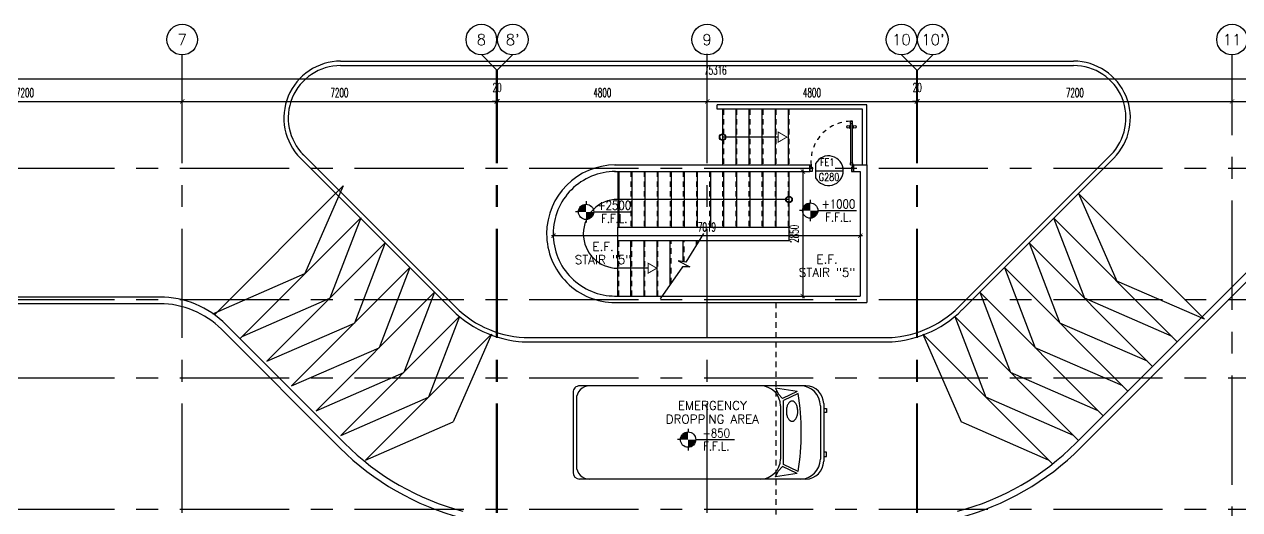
# Model space of a CAD drawing. Extents: x 417820 to 418166, y 43448 to 43632.
# Drawn here: x 417853.04 to 417880.87, y 43528.08 to 43539.19 of the extents above; entities that cross this region are included whole.
import ezdxf
from ezdxf.enums import TextEntityAlignment as Align

# ---------------------------------------------------------------- set-up
doc = ezdxf.new("R2010")
doc.units = 0
doc.header["$MEASUREMENT"] = 0
doc.header["$PDMODE"] = 3
doc.header["$PDSIZE"] = 0.1
for name, pattern in [('CENTERX2', [4, 2.5, -0.5, 0.5, -0.5]), ('HIDDEN', [0.375, 0.25, -0.125]), ('HIDDEN2', [0.1875, 0.125, -0.0625])]:
    doc.linetypes.add(name, pattern=pattern)
doc.layers.get('0').update_dxf_attribs({"linetype": 'CONTINUOUS'})
doc.layers.get('DEFPOINTS').update_dxf_attribs({"linetype": 'CONTINUOUS'})
for name, color, linetype in [('AX', 6, 'CONTINUOUS'), ('AX-CR', 2, 'CONTINUOUS'), ('AX-DIM', 4, 'CONTINUOUS'), ('AX-TXT', 4, 'CONTINUOUS'), ('AXES', 11, 'CENTERX2'), ('CURB', 11, 'CONTINUOUS'), ('DIM', 4, 'CONTINUOUS'), ('DOOR', 11, 'CONTINUOUS'), ('DOOR-CR', 2, 'CONTINUOUS'), ('DOOR-NO', 3, 'CONTINUOUS'), ('Handrail', 4, 'CONTINUOUS'), ('HIDDEN', 9, 'HIDDEN2'), ('LEV-PL', 4, 'CONTINUOUS'), ('PART', 9, 'CONTINUOUS'), ('RM-NAME', 11, 'CONTINUOUS'), ('SLOPE', 8, 'CONTINUOUS'), ('STR', 5, 'CONTINUOUS'), ('WALL', 2, 'CONTINUOUS')]:
    doc.layers.add(name, color=color, linetype=linetype)
doc.styles.add('ROMANS', font='ROMANS.shx', dxfattribs={"width": 0.6})
doc.styles.add('S', font='ROMANS.SHX')
doc.dimstyles.new('STANDARD in', dxfattribs={"dimtxt": 0.2, "dimasz": 0.1, "dimexe": 0.07, "dimexo": 0.05, "dimgap": 0.1, "dimtad": 1, "dimdec": 0, "dimlfac": 1000, "dimzin": 0, "dimdsep": 46, "dimtxsty": 'ROMANS', "dimblk": 'ARCHTICK', "dimcen": 0.05, "dimdle": 0.05, "dimclrd": 4, "dimclre": 4, "dimclrt": 2, "dimadec": 0, "dimazin": 0, "dimtfac": 1, "dimtdec": 0, "dimtmove": 2, "dimatfit": 3, "dimldrblk": 'ARCHTICK', "dimfxl": 0, "dimtolj": 1, "dimtzin": 0, "dimarcsym": 0})

# ---------------------------------------------------------------- blocks, each defined once
blk = doc.blocks.new('LEV1')
at = {"layer": 'LEV-PL'}
for p, q in [((-175, 0), (-245, 0)), ((0, 245), (0, 175)), ((175, 0), (1061, 0)), ((0, -175), (0, -245))]:
    blk.add_line(p, q, dxfattribs=at)
at = {"layer": 'LEV-PL', "const_width": 175}
for points in [[(-88, 0, -0.414214), (0, 88, -1)], [(88, 0, -0.414214), (0, -88, -1)]]:
    blk.add_lwpolyline(points, format="xyb", dxfattribs=at)
at = {"layer": 'LEV-PL'}
blk.add_circle((0, 0), 175, dxfattribs=at)
at = {"layer": 'LEV-PL', "color": 4, "style": 'S', "width": 0.85}
for tag, p in [('+0000', (646, 50)), ('F.F.L.', (646, -250))]:
    blk.add_attdef(tag, text='', height=200, dxfattribs=at).set_placement(p, align=Align.CENTER)
blk = doc.blocks.new('_ARCHTICK')
at = {"color": 0, "linetype": 'ByBlock', "const_width": 0.15}
blk.add_lwpolyline([(-0.5, -0.5), (0.5, 0.5)], dxfattribs=at)
blk = doc.blocks.new('*D112')
at = {"layer": 'AX-DIM', "color": 4, "linetype": 'ByBlock', "lineweight": -2}
for p, q in [((417868.627, 43537.423), (417873.527, 43537.423)), ((417868.677, 43537.073), (417868.677, 43537.493)), ((417873.477, 43537.073), (417873.477, 43537.493))]:
    blk.add_line(p, q, dxfattribs=at)
at = {"layer": 'DEFPOINTS', "color": 0, "linetype": 'ByBlock'}
for p in [(417873.477, 43537.423), (417868.677, 43537.023), (417873.477, 43537.023)]:
    blk.add_point(p, dxfattribs=at)
at = {"layer": 'AX-DIM', "color": 4, "linetype": 'ByBlock', "lineweight": -2, "xscale": 0.1, "yscale": 0.1, "zscale": 0.1, "rotation": 180}
blk.add_blockref('_ARCHTICK', (417868.677, 43537.423), dxfattribs=at)
at = {"layer": 'AX-DIM', "color": 4, "linetype": 'ByBlock', "lineweight": -2, "xscale": 0.1, "yscale": 0.1, "zscale": 0.1}
blk.add_blockref('_ARCHTICK', (417873.477, 43537.423), dxfattribs=at)
at = {"layer": 'AX-DIM', "color": 2, "linetype": 'ByBlock', "insert": (417871.077, 43537.623), "char_height": 0.2, "attachment_point": 5, "style": 'ROMANS'}
blk.add_mtext('\\A1;4800', dxfattribs=at)
blk = doc.blocks.new('*D179')
at = {"layer": 'AX-DIM', "color": 4, "lineweight": -2}
for p, q in [((417831.207, 43525.809), (417831.207, 43538.007)), ((417906.523, 43536.567), (417906.523, 43538.007)), ((417831.157, 43537.937), (417906.573, 43537.937))]:
    blk.add_line(p, q, dxfattribs=at)
at = {"layer": 'DEFPOINTS', "color": 0}
for p in [(417906.523, 43537.937), (417906.523, 43536.517), (417831.207, 43525.759)]:
    blk.add_point(p, dxfattribs=at)
at = {"layer": 'AX-DIM', "color": 4, "lineweight": -2, "xscale": 0.1, "yscale": 0.1, "zscale": 0.1, "rotation": 180}
blk.add_blockref('_ARCHTICK', (417831.207, 43537.937), dxfattribs=at)
at = {"layer": 'AX-DIM', "color": 4, "lineweight": -2, "xscale": 0.1, "yscale": 0.1, "zscale": 0.1}
blk.add_blockref('_ARCHTICK', (417906.523, 43537.937), dxfattribs=at)
at = {"layer": 'AX-DIM', "color": 2, "insert": (417868.865, 43538.137), "char_height": 0.2, "attachment_point": 5, "style": 'ROMANS'}
blk.add_mtext('\\A1;75316', dxfattribs=at)
blk = doc.blocks.new('*D131')
at = {"layer": 'AX-DIM', "color": 4, "linetype": 'ByBlock', "lineweight": -2}
for p, q in [((417849.407, 43537.423), (417856.707, 43537.423)), ((417849.457, 43537.073), (417849.457, 43537.493)), ((417856.657, 43537.073), (417856.657, 43537.493))]:
    blk.add_line(p, q, dxfattribs=at)
at = {"layer": 'DEFPOINTS', "color": 0, "linetype": 'ByBlock'}
for p in [(417856.657, 43537.423), (417849.457, 43537.023), (417856.657, 43537.023)]:
    blk.add_point(p, dxfattribs=at)
at = {"layer": 'AX-DIM', "color": 4, "linetype": 'ByBlock', "lineweight": -2, "xscale": 0.1, "yscale": 0.1, "zscale": 0.1, "rotation": 180}
blk.add_blockref('_ARCHTICK', (417849.457, 43537.423), dxfattribs=at)
at = {"layer": 'AX-DIM', "color": 4, "linetype": 'ByBlock', "lineweight": -2, "xscale": 0.1, "yscale": 0.1, "zscale": 0.1}
blk.add_blockref('_ARCHTICK', (417856.657, 43537.423), dxfattribs=at)
at = {"layer": 'AX-DIM', "color": 2, "linetype": 'ByBlock', "insert": (417853.057, 43537.623), "char_height": 0.2, "attachment_point": 5, "style": 'ROMANS'}
blk.add_mtext('\\A1;7200', dxfattribs=at)
blk = doc.blocks.new('AXU')
at = {"layer": 'AX-CR'}
blk.add_circle((0, 350), 350, dxfattribs=at)
at = {"layer": 'AX-TXT', "style": 'ROMANS'}
blk.add_attdef('AX', text='', height=250, dxfattribs=at).set_placement((0, 350), align=Align.MIDDLE)
blk = doc.blocks.new('*D133')
at = {"layer": 'AX-DIM', "color": 4, "linetype": 'ByBlock', "lineweight": -2}
for p, q in [((417863.857, 43537.423), (417863.757, 43537.423)), ((417863.857, 43537.073), (417863.857, 43537.493)), ((417863.857, 43537.423), (417863.877, 43537.423)), ((417863.877, 43537.073), (417863.877, 43537.493)), ((417863.877, 43537.423), (417863.977, 43537.423))]:
    blk.add_line(p, q, dxfattribs=at)
at = {"layer": 'DEFPOINTS', "color": 0, "linetype": 'ByBlock'}
for p in [(417863.877, 43537.423), (417863.857, 43537.023), (417863.877, 43537.023)]:
    blk.add_point(p, dxfattribs=at)
at = {"layer": 'AX-DIM', "color": 4, "linetype": 'ByBlock', "lineweight": -2, "xscale": 0.1, "yscale": 0.1, "zscale": 0.1}
blk.add_blockref('_ARCHTICK', (417863.857, 43537.423), dxfattribs=at)
at = {"layer": 'AX-DIM', "color": 4, "linetype": 'ByBlock', "lineweight": -2, "xscale": 0.1, "yscale": 0.1, "zscale": 0.1, "rotation": 180}
blk.add_blockref('_ARCHTICK', (417863.877, 43537.423), dxfattribs=at)
at = {"layer": 'AX-DIM', "color": 2, "linetype": 'ByBlock', "insert": (417863.867, 43537.743), "char_height": 0.2, "attachment_point": 5, "style": 'ROMANS'}
blk.add_mtext('\\A1;20', dxfattribs=at)
blk = doc.blocks.new('*D134')
at = {"layer": 'AX-DIM', "color": 4, "linetype": 'ByBlock', "lineweight": -2}
for p, q in [((417856.607, 43537.423), (417863.907, 43537.423)), ((417856.657, 43537.073), (417856.657, 43537.493)), ((417863.857, 43537.073), (417863.857, 43537.493))]:
    blk.add_line(p, q, dxfattribs=at)
at = {"layer": 'DEFPOINTS', "color": 0, "linetype": 'ByBlock'}
for p in [(417863.857, 43537.423), (417856.657, 43537.023), (417863.857, 43537.023)]:
    blk.add_point(p, dxfattribs=at)
at = {"layer": 'AX-DIM', "color": 4, "linetype": 'ByBlock', "lineweight": -2, "xscale": 0.1, "yscale": 0.1, "zscale": 0.1, "rotation": 180}
blk.add_blockref('_ARCHTICK', (417856.657, 43537.423), dxfattribs=at)
at = {"layer": 'AX-DIM', "color": 4, "linetype": 'ByBlock', "lineweight": -2, "xscale": 0.1, "yscale": 0.1, "zscale": 0.1}
blk.add_blockref('_ARCHTICK', (417863.857, 43537.423), dxfattribs=at)
at = {"layer": 'AX-DIM', "color": 2, "linetype": 'ByBlock', "insert": (417860.257, 43537.623), "char_height": 0.2, "attachment_point": 5, "style": 'ROMANS'}
blk.add_mtext('\\A1;7200', dxfattribs=at)
blk = doc.blocks.new('*D135')
at = {"layer": 'AX-DIM', "color": 4, "linetype": 'ByBlock', "lineweight": -2}
for p, q in [((417863.827, 43537.423), (417868.727, 43537.423)), ((417863.877, 43537.073), (417863.877, 43537.493)), ((417868.677, 43537.073), (417868.677, 43537.493))]:
    blk.add_line(p, q, dxfattribs=at)
at = {"layer": 'DEFPOINTS', "color": 0, "linetype": 'ByBlock'}
for p in [(417868.677, 43537.423), (417863.877, 43537.023), (417868.677, 43537.023)]:
    blk.add_point(p, dxfattribs=at)
at = {"layer": 'AX-DIM', "color": 4, "linetype": 'ByBlock', "lineweight": -2, "xscale": 0.1, "yscale": 0.1, "zscale": 0.1, "rotation": 180}
blk.add_blockref('_ARCHTICK', (417863.877, 43537.423), dxfattribs=at)
at = {"layer": 'AX-DIM', "color": 4, "linetype": 'ByBlock', "lineweight": -2, "xscale": 0.1, "yscale": 0.1, "zscale": 0.1}
blk.add_blockref('_ARCHTICK', (417868.677, 43537.423), dxfattribs=at)
at = {"layer": 'AX-DIM', "color": 2, "linetype": 'ByBlock', "insert": (417866.277, 43537.623), "char_height": 0.2, "attachment_point": 5, "style": 'ROMANS'}
blk.add_mtext('\\A1;4800', dxfattribs=at)
blk = doc.blocks.new('DD1')
at = {"layer": 'DOOR-CR'}
blk.add_line((-316, 0), (316, 0), dxfattribs=at)
blk.add_lwpolyline([(-316, -166, 3.820224), (-316, 166)], format="xyb", close=True, dxfattribs=at)
at = {"layer": 'DOOR-NO', "color": 255, "style": 'ROMANS'}
for tag, width, p in [('G', 0.8, (-22, 156)), ('0000', 0.7, (-22, -136))]:
    blk.add_attdef(tag, text='', height=196, dxfattribs=dict(at, width=width)).set_placement(p, align=Align.MIDDLE)
blk = doc.blocks.new('*D136')
at = {"layer": 'AX-DIM', "color": 4, "linetype": 'ByBlock', "lineweight": -2}
for p, q in [((417880.647, 43537.423), (417887.947, 43537.423)), ((417880.697, 43537.073), (417880.697, 43537.493)), ((417887.897, 43537.073), (417887.897, 43537.493))]:
    blk.add_line(p, q, dxfattribs=at)
at = {"layer": 'DEFPOINTS', "color": 0, "linetype": 'ByBlock'}
for p in [(417887.897, 43537.423), (417880.697, 43537.023), (417887.897, 43537.023)]:
    blk.add_point(p, dxfattribs=at)
at = {"layer": 'AX-DIM', "color": 4, "linetype": 'ByBlock', "lineweight": -2, "xscale": 0.1, "yscale": 0.1, "zscale": 0.1, "rotation": 180}
blk.add_blockref('_ARCHTICK', (417880.697, 43537.423), dxfattribs=at)
at = {"layer": 'AX-DIM', "color": 4, "linetype": 'ByBlock', "lineweight": -2, "xscale": 0.1, "yscale": 0.1, "zscale": 0.1}
blk.add_blockref('_ARCHTICK', (417887.897, 43537.423), dxfattribs=at)
at = {"layer": 'AX-DIM', "color": 2, "linetype": 'ByBlock', "insert": (417884.297, 43537.623), "char_height": 0.2, "attachment_point": 5, "style": 'ROMANS'}
blk.add_mtext('\\A1;7200', dxfattribs=at)
blk = doc.blocks.new('*D137')
at = {"layer": 'AX-DIM', "color": 4, "linetype": 'ByBlock', "lineweight": -2}
for p, q in [((417873.447, 43537.423), (417880.747, 43537.423)), ((417873.497, 43537.073), (417873.497, 43537.493)), ((417880.697, 43537.073), (417880.697, 43537.493))]:
    blk.add_line(p, q, dxfattribs=at)
at = {"layer": 'DEFPOINTS', "color": 0, "linetype": 'ByBlock'}
for p in [(417880.697, 43537.423), (417873.497, 43537.023), (417880.697, 43537.023)]:
    blk.add_point(p, dxfattribs=at)
at = {"layer": 'AX-DIM', "color": 4, "linetype": 'ByBlock', "lineweight": -2, "xscale": 0.1, "yscale": 0.1, "zscale": 0.1, "rotation": 180}
blk.add_blockref('_ARCHTICK', (417873.497, 43537.423), dxfattribs=at)
at = {"layer": 'AX-DIM', "color": 4, "linetype": 'ByBlock', "lineweight": -2, "xscale": 0.1, "yscale": 0.1, "zscale": 0.1}
blk.add_blockref('_ARCHTICK', (417880.697, 43537.423), dxfattribs=at)
at = {"layer": 'AX-DIM', "color": 2, "linetype": 'ByBlock', "insert": (417877.097, 43537.623), "char_height": 0.2, "attachment_point": 5, "style": 'ROMANS'}
blk.add_mtext('\\A1;7200', dxfattribs=at)
blk = doc.blocks.new('*D138')
at = {"layer": 'AX-DIM', "color": 4, "lineweight": -2}
for p, q in [((417873.477, 43537.423), (417873.377, 43537.423)), ((417873.477, 43537.073), (417873.477, 43537.493)), ((417873.477, 43537.423), (417873.497, 43537.423)), ((417873.497, 43537.073), (417873.497, 43537.493)), ((417873.497, 43537.423), (417873.597, 43537.423))]:
    blk.add_line(p, q, dxfattribs=at)
at = {"layer": 'DEFPOINTS', "color": 0}
for p in [(417873.497, 43537.423), (417873.477, 43537.023), (417873.497, 43537.023)]:
    blk.add_point(p, dxfattribs=at)
at = {"layer": 'AX-DIM', "color": 4, "lineweight": -2, "xscale": 0.1, "yscale": 0.1, "zscale": 0.1}
blk.add_blockref('_ARCHTICK', (417873.477, 43537.423), dxfattribs=at)
at = {"layer": 'AX-DIM', "color": 4, "lineweight": -2, "xscale": 0.1, "yscale": 0.1, "zscale": 0.1, "rotation": 180}
blk.add_blockref('_ARCHTICK', (417873.497, 43537.423), dxfattribs=at)
at = {"layer": 'AX-DIM', "color": 2, "insert": (417873.487, 43537.743), "char_height": 0.2, "attachment_point": 5, "style": 'ROMANS'}
blk.add_mtext('\\A1;20', dxfattribs=at)
blk = doc.blocks.new('STL-DR')
at = {"layer": 'DOOR', "color": 0, "linetype": 'ByBlock'}
for p, q in [((50, 0), (0, 0)), ((0, -150), (0, 0)), ((50, -100), (50, 0)), ((0, -150), (25, -150)), ((25, -100), (50, -100)), ((25, -150), (25, -100)), ((75, -150), (25, -150)), ((25, -200), (25, -150)), ((75, -200), (25, -200)), ((75, -150), (75, -200)), ((950, -100), (950, 0)), ((950, 0), (1000, 0)), ((975, -100), (950, -100)), ((975, -150), (975, -100)), ((1000, -150), (975, -150)), ((1000, 0), (1000, -150)), ((18, -990), (9, -990)), ((9, -1055), (9, -990)), ((18, -1055), (9, -1055)), ((18, -978), (18, -1068)), ((25, -978), (18, -978)), ((18, -1055), (18, -990)), ((25, -1068), (18, -1068)), ((25, -1100), (75, -1100)), ((25, -1100), (25, -1150)), ((75, -978), (82, -978)), ((75, -1068), (82, -1068)), ((75, -1100), (75, -1150)), ((82, -978), (82, -1068)), ((82, -990), (91, -990)), ((82, -1055), (82, -990)), ((82, -1055), (91, -1055)), ((91, -1055), (91, -990)), ((25, -1150), (75, -1150)), ((75, -1150), (25, -1150))]:
    blk.add_line(p, q, dxfattribs=at)
at = {"layer": 'DOOR', "linetype": 'ByBlock'}
for p, q in [((25, -200), (25, -1100)), ((75, -1100), (75, -200))]:
    blk.add_line(p, q, dxfattribs=at)
at = {"layer": 'DOOR', "color": 0, "linetype": 'ByBlock'}
for centre in [(-24, -1023), (124, -1023)]:
    blk.add_circle(centre, 32.4, dxfattribs=at)
at = {"layer": 'DOOR', "linetype": 'HIDDEN', "ltscale": 0.5}
blk.add_arc((50, -223), 928, 271.544, 4.4816, dxfattribs=at)
at = {"layer": 'WALL'}
for p, q in [((0, 0), (0, -150)), ((0, 0), (0, -150)), ((1000, 0), (1000, -150))]:
    blk.add_line(p, q, dxfattribs=at)
blk = doc.blocks.new('*D142')
at = {"layer": 'DEFPOINTS', "color": 0, "linetype": 'ByBlock'}
for p in [(417872.182, 43535.447), (417865.163, 43534.349), (417865.163, 43534.299)]:
    blk.add_point(p, dxfattribs=at)
at = {"layer": 'DIM', "color": 4, "linetype": 'ByBlock', "lineweight": -2}
for p, q in [((417872.182, 43535.397), (417872.182, 43534.279)), ((417872.232, 43534.349), (417865.113, 43534.349)), ((417865.163, 43534.349), (417865.163, 43534.419))]:
    blk.add_line(p, q, dxfattribs=at)
at = {"layer": 'DIM', "color": 4, "linetype": 'ByBlock', "lineweight": -2, "xscale": 0.1, "yscale": 0.1, "zscale": 0.1, "rotation": 180}
blk.add_blockref('_ARCHTICK', (417865.163, 43534.349), dxfattribs=at)
at = {"layer": 'DIM', "color": 4, "linetype": 'ByBlock', "lineweight": -2, "xscale": 0.1, "yscale": 0.1, "zscale": 0.1}
blk.add_blockref('_ARCHTICK', (417872.182, 43534.349), dxfattribs=at)
at = {"layer": 'DIM', "color": 2, "linetype": 'ByBlock', "insert": (417868.672, 43534.549), "char_height": 0.2, "attachment_point": 5, "style": 'ROMANS'}
blk.add_mtext('\\A1;7019', dxfattribs=at)
blk = doc.blocks.new('*D143')
at = {"layer": 'DEFPOINTS', "color": 0, "linetype": 'ByBlock'}
for p in [(417870.531, 43535.819), (417870.408, 43532.969), (417870.869, 43532.969)]:
    blk.add_point(p, dxfattribs=at)
at = {"layer": 'DIM', "color": 4, "linetype": 'ByBlock', "lineweight": -2}
for p, q in [((417870.581, 43535.819), (417870.939, 43535.819)), ((417870.869, 43535.869), (417870.869, 43532.919)), ((417870.458, 43532.969), (417870.939, 43532.969))]:
    blk.add_line(p, q, dxfattribs=at)
at = {"layer": 'DIM', "color": 4, "linetype": 'ByBlock', "lineweight": -2, "xscale": 0.1, "yscale": 0.1, "zscale": 0.1}
for p, rotation in [((417870.869, 43535.819), 90), ((417870.869, 43532.969), 270)]:
    blk.add_blockref('_ARCHTICK', p, dxfattribs=dict(at, rotation=rotation))
at = {"layer": 'DIM', "color": 2, "linetype": 'ByBlock', "insert": (417870.669, 43534.394), "char_height": 0.2, "attachment_point": 5, "rotation": 90, "style": 'ROMANS'}
blk.add_mtext('\\A1;2850', dxfattribs=at)
blk = doc.blocks.new('Vtvanp')
for p, q in [((0.406, 1.067), (5.588, 1.067)), ((0.588, 0.893), (0.923, 0.734)), ((0.61, 0.939), (1.107, 1.017)), ((0.61, 0.939), (0.945, 0.779)), ((1.045, 0.886), (0.945, 0.779)), ((1.107, 1.017), (1.045, 0.886)), ((5.74, -0.914), (5.74, 0.914)), ((0, -0.66), (0, 0.66)), ((0.076, -0.61), (0.076, 0.61)), ((0.923, 0.734), (0.923, -0.734)), ((0.991, -0.61), (0.991, 0.61)), ((5.664, -0.762), (5.664, 0.762)), ((0, 0.549), (-0.061, 0.549)), ((-0.061, 0.549), (-0.061, 0.453)), ((-0.061, 0.453), (0, 0.453)), ((-0.061, -0.453), (0, -0.453)), ((-0.061, -0.549), (-0.061, -0.453)), ((0, -0.549), (-0.061, -0.549)), ((0.588, -0.893), (0.923, -0.734)), ((0.61, -0.939), (0.945, -0.779)), ((1.045, -0.886), (0.945, -0.779)), ((0.406, -1.067), (5.588, -1.067)), ((0.61, -0.939), (1.107, -1.017)), ((1.107, -1.017), (1.045, -0.886))]:
    blk.add_line(p, q)
blk.add_lwpolyline([(0.724, -0.257, 0.15854), (0.679, -0.272, 0.106465), (0.632, -0.324, 0.07162), (0.601, -0.402, 0.071565), (0.594, -0.486, 0.057969), (0.604, -0.578, 0.07162), (0.632, -0.648, 0.106465), (0.679, -0.701, 0.15854), (0.724, -0.716, 0.15854), (0.77, -0.701, 0.106465), (0.817, -0.648, 0.07162), (0.844, -0.578, 0.057969), (0.855, -0.486, 0.057969), (0.844, -0.394, 0.07162), (0.817, -0.324, 0.106465), (0.77, -0.272, 0.15854)], format="xyb", close=True)
for centre, radius, start, end in [((0.406, 0.66), 0.406, 90, 180), ((0.533, 0.61), 0.457, 90, 180), ((5.779, 0), 5.267, 170.2424, 189.7576), ((1.448, 0.61), 0.457, 90, 180), ((5.359, 0.762), 0.305, 0, 90), ((5.588, 0.914), 0.152, 0, 90), ((0.406, -0.66), 0.406, 180, 270), ((0.533, -0.61), 0.457, 180, 270), ((1.448, -0.61), 0.457, 180, 270), ((5.359, -0.762), 0.305, 270, 0), ((5.588, -0.914), 0.152, 270, 0)]:
    blk.add_arc(centre, radius, start, end)

msp = doc.modelspace()

# ---------------------------------------------------------------- linework, layer by layer
for p, q in [((417868.5974, 43534.3983), (417868.1882, 43533.743)), ((417868.4314, 43534.1325), (417868.4314, 43534.2443)), ((417868.4314, 43534.1325), (417868.4314, 43534.2443)), ((417868.4514, 43534.1646), (417868.4514, 43534.2443)), ((417868.4514, 43534.1646), (417868.4514, 43534.2443)), ((417868.1882, 43533.743), (417868.0128, 43533.7781)), ((417868.0128, 43533.7781), (417868.2817, 43533.6377)), ((417868.1114, 43533.6377), (417867.6037, 43532.9064)), ((417868.2817, 43533.6377), (417868.1114, 43533.6377))]:
    msp.add_line(p, q)
at = {"layer": 'AXES'}
for p, q in [((417868.6766, 43460.01), (417868.6766, 43538.8227)), ((417863.8566, 43538.1468), (417863.5066, 43538.4968)), ((417863.8766, 43538.1468), (417864.2266, 43538.4968)), ((417856.6566, 43460.01), (417856.6566, 43538.4875)), ((417873.4766, 43538.1375), (417873.1266, 43538.4875)), ((417873.4966, 43538.1375), (417873.8466, 43538.4875)), ((417880.6966, 43448.6529), (417880.6966, 43538.4875)), ((417863.8566, 43460.01), (417863.8566, 43538.1468)), ((417863.8766, 43460.01), (417863.8766, 43538.1468)), ((417873.4766, 43460.01), (417873.4766, 43538.1375)), ((417873.4966, 43460.01), (417873.4966, 43538.1375)), ((417820.6052, 43535.8943), (417889.6966, 43535.8943)), ((417820.6052, 43532.8943), (417911.2163, 43532.8943)), ((417820.6052, 43531.0943), (417889.6966, 43531.0943)), ((417820.6052, 43528.0943), (417889.6966, 43528.0943))]:
    msp.add_line(p, q, dxfattribs=at)
at = {"layer": 'CURB'}
for p, q in [((417860.2851, 43538.3443), (417877.0682, 43538.3443)), ((417860.2851, 43538.2443), (417877.0682, 43538.2443)), ((417877.1199, 43529.6017), (417883.8267, 43536.3085)), ((417862.8403, 43532.6516), (417859.3359, 43536.156)), ((417862.9111, 43532.7223), (417859.4078, 43536.2255)), ((417874.4422, 43532.7223), (417877.9454, 43536.2255)), ((417874.5129, 43532.6516), (417878.0173, 43536.156)), ((417877.2259, 43529.4956), (417883.9328, 43536.2025)), ((417856.1416, 43532.9443), (417852.8725, 43532.9443)), ((417856.1416, 43532.7943), (417852.8725, 43532.7943)), ((417860.2687, 43529.4956), (417857.5558, 43532.2085)), ((417860.3748, 43529.6017), (417857.6619, 43532.3146)), ((417864.4384, 43531.9193), (417872.9149, 43531.9193)), ((417864.6081, 43532.0193), (417872.9149, 43532.0193)), ((417865.0016, 43531.9193), (417872.3516, 43531.9193))]:
    msp.add_line(p, q, dxfattribs=at)
for centre, radius, start, end in [((417860.2851, 43537.0443), 1.3, 90, 225), ((417860.2851, 43537.0443), 1.2, 90, 225), ((417877.0682, 43537.0443), 1.3, 315, 90), ((417877.0682, 43537.0443), 1.2, 315, 90), ((417856.1416, 43530.7943), 2.15, 45, 90), ((417856.1416, 43530.7943), 2, 45, 90), ((417864.6081, 43534.4193), 2.5, 225, 270), ((417864.6081, 43534.4193), 2.4, 225, 270), ((417872.7451, 43534.4193), 2.4, 270, 315), ((417872.7451, 43534.4193), 2.5, 270, 315), ((417864.6174, 43533.8443), 6, 225, 255.16489), ((417872.8772, 43533.8443), 6, 284.83511, 315), ((417864.6174, 43533.8443), 6.15, 225, 255.3479), ((417872.8772, 43533.8443), 6.15, 284.6521, 315)]:
    msp.add_arc(centre, radius, start, end, dxfattribs=at)
at = {"layer": 'Handrail'}
for p, q in [((417872.3316, 43537.3443), (417868.9073, 43537.3443)), ((417868.9073, 43537.2443), (417868.9073, 43537.3443)), ((417872.2316, 43537.2443), (417868.9073, 43537.2443)), ((417872.2316, 43535.9693), (417872.2316, 43537.2443)), ((417872.3316, 43535.9693), (417872.3316, 43537.3443))]:
    msp.add_line(p, q, dxfattribs=at)
at = {"layer": 'HIDDEN'}
msp.add_line((417870.2516, 43532.8193), (417870.2516, 43525.7443), dxfattribs=at)
at = {"layer": 'SLOPE', "color": 4}
for p, q in [((417860.3434, 43535.4903), (417857.3946, 43532.5415)), ((417860.3434, 43535.4903), (417859.4683, 43533.4838)), ((417877.1807, 43535.3194), (417880.0622, 43532.4379)), ((417877.1807, 43535.3194), (417878.0558, 43533.313)), ((417860.7441, 43534.7596), (417857.9805, 43531.996)), ((417860.7441, 43534.7596), (417860.034, 43532.9182)), ((417876.6092, 43534.7596), (417879.4435, 43531.9253)), ((417876.6092, 43534.7596), (417877.3192, 43532.9182)), ((417861.3039, 43534.188), (417858.5933, 43531.4774)), ((417861.3039, 43534.188), (417860.5997, 43532.3525)), ((417876.0493, 43534.188), (417878.8778, 43531.3596)), ((417876.0493, 43534.188), (417876.7535, 43532.3525)), ((417861.8696, 43533.6223), (417859.159, 43530.9117)), ((417861.8696, 43533.6223), (417861.1654, 43531.7868)), ((417875.4837, 43533.6223), (417876.1878, 43531.7868)), ((417875.4837, 43533.6223), (417878.3121, 43530.7939)), ((417857.3613, 43532.5649), (417859.4683, 43533.4838)), ((417880.0622, 43532.4379), (417878.0558, 43533.313)), ((417862.4353, 43533.0566), (417859.7247, 43530.3461)), ((417862.4353, 43533.0566), (417861.7311, 43531.2211)), ((417874.918, 43533.0566), (417875.6222, 43531.2211)), ((417874.918, 43533.0566), (417877.7464, 43530.2282)), ((417858.0276, 43532.0431), (417860.034, 43532.9182)), ((417879.3256, 43532.0431), (417877.3192, 43532.9182)), ((417863.0083, 43532.4983), (417860.2904, 43529.7804)), ((417863.0083, 43532.4983), (417862.2968, 43530.6554)), ((417874.345, 43532.4983), (417875.0565, 43530.6554)), ((417874.345, 43532.4983), (417877.1807, 43529.6625)), ((417858.5933, 43531.4774), (417860.5997, 43532.3525)), ((417863.7375, 43532.0961), (417860.856, 43529.2147)), ((417863.7375, 43532.0961), (417862.8625, 43530.0897)), ((417873.6157, 43532.0961), (417876.5849, 43529.127)), ((417873.6157, 43532.0961), (417874.4908, 43530.0897)), ((417878.7599, 43531.4774), (417876.7535, 43532.3525)), ((417859.159, 43530.9117), (417861.1654, 43531.7868)), ((417878.1943, 43530.9117), (417876.1878, 43531.7868)), ((417859.7247, 43530.3461), (417861.7311, 43531.2211)), ((417877.6286, 43530.3461), (417875.6222, 43531.2211)), ((417860.2904, 43529.7804), (417862.2968, 43530.6554)), ((417877.0629, 43529.7804), (417875.0565, 43530.6554)), ((417860.856, 43529.2147), (417862.8625, 43530.0897)), ((417876.4972, 43529.2147), (417874.4908, 43530.0897))]:
    msp.add_line(p, q, dxfattribs=at)
at = {"layer": 'STR'}
for p, q in [((417869.0314, 43537.2443), (417869.0314, 43535.9693)), ((417869.3314, 43537.2443), (417869.3314, 43535.9693)), ((417869.6314, 43537.2443), (417869.6314, 43535.9693)), ((417869.9314, 43537.2443), (417869.9314, 43535.9693)), ((417870.2314, 43537.2443), (417870.2314, 43535.9693)), ((417870.5314, 43537.2443), (417870.5314, 43535.9693)), ((417870.3046, 43536.6068), (417869.0314, 43536.6068)), ((417866.6314, 43535.8193), (417866.6314, 43534.5443)), ((417866.6514, 43535.8193), (417866.6514, 43534.5443)), ((417866.9514, 43535.8193), (417866.9514, 43534.5443)), ((417867.2514, 43535.8193), (417867.2514, 43534.5443)), ((417867.5514, 43535.8193), (417867.5514, 43534.5443)), ((417867.8514, 43535.8193), (417867.8514, 43534.5443)), ((417868.1514, 43535.8193), (417868.1514, 43534.5443)), ((417868.4514, 43535.8193), (417868.4514, 43534.5443)), ((417868.7514, 43535.8193), (417868.7514, 43534.5443)), ((417869.0514, 43535.8193), (417869.0514, 43534.5443)), ((417869.3514, 43535.8193), (417869.3514, 43534.5443)), ((417869.6514, 43535.8193), (417869.6514, 43534.5443)), ((417869.9514, 43535.8193), (417869.9514, 43534.5443)), ((417870.2514, 43535.8193), (417870.2514, 43534.5443)), ((417870.5514, 43535.8193), (417870.5514, 43534.5443)), ((417870.5514, 43535.1818), (417866.629, 43535.1818)), ((417866.6314, 43532.9693), (417866.6314, 43534.2443)), ((417866.9314, 43532.9693), (417866.9314, 43534.2443)), ((417867.2314, 43532.9693), (417867.2314, 43534.2443)), ((417867.5314, 43532.9693), (417867.5314, 43534.2443)), ((417867.8314, 43533.2344), (417867.8314, 43534.2443)), ((417868.1314, 43533.7544), (417868.1314, 43534.2443)), ((417867.3246, 43533.6068), (417866.629, 43533.6068))]:
    msp.add_line(p, q, dxfattribs=at)
at = {"layer": 'STR', "linetype": 'HIDDEN2'}
for p, q in [((417869.0514, 43537.2443), (417869.0514, 43535.9693)), ((417869.3514, 43537.2443), (417869.3514, 43535.9693)), ((417869.6514, 43537.2443), (417869.6514, 43535.9693)), ((417869.9514, 43537.2443), (417869.9514, 43535.9693)), ((417870.2514, 43537.2443), (417870.2514, 43535.9693)), ((417870.5514, 43537.2443), (417870.5514, 43535.9693)), ((417866.6314, 43535.8193), (417866.6314, 43534.5443)), ((417866.6514, 43535.8193), (417866.6514, 43534.5443)), ((417866.9314, 43535.8193), (417866.9314, 43534.5443)), ((417867.2314, 43535.8193), (417867.2314, 43534.5443)), ((417867.5314, 43535.8193), (417867.5314, 43534.5443)), ((417867.8314, 43535.8193), (417867.8314, 43534.5443)), ((417868.1314, 43535.8193), (417868.1314, 43534.5443)), ((417868.4314, 43535.8193), (417868.4314, 43534.5443)), ((417868.7314, 43535.8193), (417868.7314, 43534.5443)), ((417869.0314, 43535.8193), (417869.0314, 43534.5443)), ((417869.3314, 43535.8193), (417869.3314, 43534.5443)), ((417869.6314, 43535.8193), (417869.6314, 43534.5443)), ((417869.9314, 43535.8193), (417869.9314, 43534.5443)), ((417870.2314, 43535.8193), (417870.2314, 43534.5443)), ((417870.5314, 43535.8193), (417870.5314, 43534.5443)), ((417866.6514, 43532.9693), (417866.6514, 43534.2443)), ((417866.9514, 43532.9693), (417866.9514, 43534.2443)), ((417867.2514, 43532.9693), (417867.2514, 43534.2443)), ((417867.5514, 43532.9693), (417867.5514, 43534.2443)), ((417867.8514, 43533.2632), (417867.8514, 43534.2443)), ((417868.1514, 43533.7504), (417868.1514, 43534.2443))]:
    msp.add_line(p, q, dxfattribs=at)
at = {"layer": 'STR', "const_width": 0.0215}
for points in [[(417870.3046, 43536.7223), (417870.3046, 43536.4914), (417870.5046, 43536.6068)], [(417867.3246, 43533.7223), (417867.3246, 43533.4914), (417867.5246, 43533.6068)]]:
    msp.add_lwpolyline(points, close=True, dxfattribs=at)
at = {"layer": 'STR'}
for centre, radius in [((417869.0314, 43536.6068), 0.075), ((417869.0314, 43536.6068), 0.065), ((417870.5514, 43535.1818), 0.075), ((417870.5514, 43535.1818), 0.065)]:
    msp.add_circle(centre, radius, dxfattribs=at)
msp.add_arc((417866.629, 43534.3943), 0.7875, 90, 270, dxfattribs=at)
at = {"layer": 'WALL'}
for p, q in [((417866.5561, 43535.9693), (417871.0316, 43535.9693)), ((417866.5561, 43535.8193), (417871.0316, 43535.8193)), ((417871.0316, 43535.9693), (417871.0316, 43535.8193)), ((417872.0316, 43535.9693), (417872.0316, 43535.8193)), ((417872.0316, 43535.9693), (417872.3316, 43535.9693)), ((417872.0316, 43535.8193), (417872.1816, 43535.8193)), ((417872.1816, 43535.8193), (417872.1816, 43532.9693)), ((417872.3316, 43535.9693), (417872.3316, 43532.8193)), ((417866.6314, 43534.5443), (417870.5514, 43534.5443)), ((417866.6314, 43534.2443), (417866.6314, 43534.5443)), ((417870.5514, 43534.5443), (417870.5514, 43534.2443)), ((417866.6314, 43534.2443), (417870.5514, 43534.2443)), ((417866.5561, 43532.9693), (417872.1816, 43532.9693)), ((417866.5561, 43532.8193), (417872.3316, 43532.8193))]:
    msp.add_line(p, q, dxfattribs=at)
for radius, start, end in [(1.575, 90, 180), (1.425, 89.99998, 180), (1.575, 180, 270.00003), (1.425, 180, 270.00003)]:
    msp.add_arc((417866.5761, 43534.3943), radius, start, end, dxfattribs=at)

# ---------------------------------------------------------------- block references
at = {"layer": 'AX', "xscale": 0.001000000047497451, "yscale": 0.0009999999892897904, "zscale": 0.001}
for p, values in [((417856.6566, 43538.4875), {'AX': '7'}), ((417863.5066, 43538.4875), {'AX': '8'}), ((417864.2266, 43538.4875), {'AX': "8'"}), ((417868.6766, 43538.4875), {'AX': '9'}), ((417873.1266, 43538.4875), {'AX': '10'}), ((417873.8466, 43538.4875), {'AX': "10'"}), ((417880.6966, 43538.4875), {'AX': '11'})]:
    msp.add_blockref('AXU', p, dxfattribs=at).add_auto_attribs(values)
at = {"layer": 'CURB', "rotation": 180}
msp.add_blockref('Vtvanp', (417871.3458, 43529.8484), dxfattribs=at)
at = {"layer": 'DOOR', "color": 1, "xscale": 0.001000000047497451, "yscale": 0.0009999999892897904, "zscale": 0.001, "rotation": 180}
msp.add_blockref('STL-DR', (417872.0316, 43535.8193), dxfattribs=at)
at = {"layer": 'DOOR-NO'}
ref = msp.add_blockref('DD1', (417871.4768, 43535.8381), dxfattribs=dict(at, xscale=0.001000000047497451, yscale=0.0009999999892897904, zscale=0.001))
ref.add_attrib('G', 'FE1', dxfattribs={"height": 0.17, "style": 'ROMANS', "width": 0.8}).set_placement((417871.4273, 43536.0308), align=Align.MIDDLE)
ref.add_attrib('000', 'G280', dxfattribs={"height": 0.17, "style": 'ROMANS', "width": 0.8}).set_placement((417871.4681, 43535.6933), align=Align.MIDDLE)
at = {"layer": 'PART', "xscale": 0.001000000047497451, "yscale": 0.0009999999892897904, "zscale": 0.001}
for p, values in [((417871.0371, 43534.9257), {'F.F.L.': 'F.F.L.', '+0000': '+1000'}), ((417865.9044, 43534.8957), {'F.F.L.': 'F.F.L.', '+0000': '+2500'}), ((417868.2403, 43529.6838), {'F.F.L.': 'F.F.L.', '+0000': '+850'})]:
    msp.add_blockref('LEV1', p, dxfattribs=at).add_auto_attribs(values)

# ---------------------------------------------------------------- texts
at = {"layer": 'RM-NAME', "style": 'ROMANS'}
for s, p in [('E.F.', (417866.2939, 43534.1013)), ('STAIR "5"', (417866.2939, 43533.8013)), ('E.F.', (417871.4236, 43533.81)), ('STAIR "5"', (417871.4236, 43533.51)), ('EMERGENCY', (417868.7949, 43530.4646)), ('DROPPING AREA', (417868.7949, 43530.152))]:
    msp.add_text(s, height=0.2, dxfattribs=at).set_placement(p, align=Align.MIDDLE)

# ---------------------------------------------------------------- dimensions: what is measured, and where the dimension line sits
at = {"layer": 'AX-DIM'}
for base, p1, p2, picture, middle in [((417906.5226, 43537.9373), (417831.2066, 43525.7589), (417906.5226, 43536.5173), '*D179', (417868.8646, 43538.1373)), ((417873.4966, 43537.4227), (417873.4766, 43537.0227), (417873.4966, 43537.0227), '*D138', (417873.4866, 43537.7427))]:
    dim = msp.add_linear_dim(base=base, p1=p1, p2=p2, dimstyle='STANDARD in', dxfattribs=at)
    dim.commit()
    dim.dimension.update_dxf_attribs({"geometry": picture, "text_midpoint": middle})
at = {"layer": 'AX-DIM', "color": 1, "linetype": 'ByBlock'}
for base, p1, p2, picture, middle in [((417856.6566, 43537.4227), (417849.4566, 43537.0227), (417856.6566, 43537.0227), '*D131', (417853.0566, 43537.6227)), ((417863.8566, 43537.4227), (417856.6566, 43537.0227), (417863.8566, 43537.0227), '*D134', (417860.2566, 43537.6227)), ((417863.8766, 43537.4227), (417863.8566, 43537.0227), (417863.8766, 43537.0227), '*D133', (417863.8666, 43537.7427)), ((417868.6766, 43537.4227), (417863.8766, 43537.0227), (417868.6766, 43537.0227), '*D135', (417866.2766, 43537.6227)), ((417873.4766, 43537.4227), (417868.6766, 43537.0227), (417873.4766, 43537.0227), '*D112', (417871.0766, 43537.6227)), ((417880.6966, 43537.4227), (417873.4966, 43537.0227), (417880.6966, 43537.0227), '*D137', (417877.0966, 43537.6227)), ((417887.8966, 43537.4227), (417880.6966, 43537.0227), (417887.8966, 43537.0227), '*D136', (417884.2966, 43537.6227))]:
    dim = msp.add_linear_dim(base=base, p1=p1, p2=p2, dimstyle='STANDARD in', dxfattribs=at)
    dim.commit()
    dim.dimension.update_dxf_attribs({"geometry": picture, "text_midpoint": middle})
at = {"layer": 'DIM', "linetype": 'ByBlock', "ltscale": 0.3}
dim = msp.add_linear_dim(base=(417870.8695, 43532.9693), p1=(417870.5314, 43535.8193), p2=(417870.4084, 43532.9693), angle=90, dimstyle='STANDARD in', dxfattribs=at)
dim.commit()
dim.dimension.update_dxf_attribs({"geometry": '*D143', "text_midpoint": (417870.6695, 43534.3943)})
dim = msp.add_linear_dim(base=(417865.163, 43534.3492), p1=(417872.1816, 43535.4469), p2=(417865.163, 43534.299), dimstyle='STANDARD in', dxfattribs=at)
dim.commit()
dim.dimension.update_dxf_attribs({"geometry": '*D142', "text_midpoint": (417868.6723, 43534.5492)})

doc.saveas('drawing.dxf')
